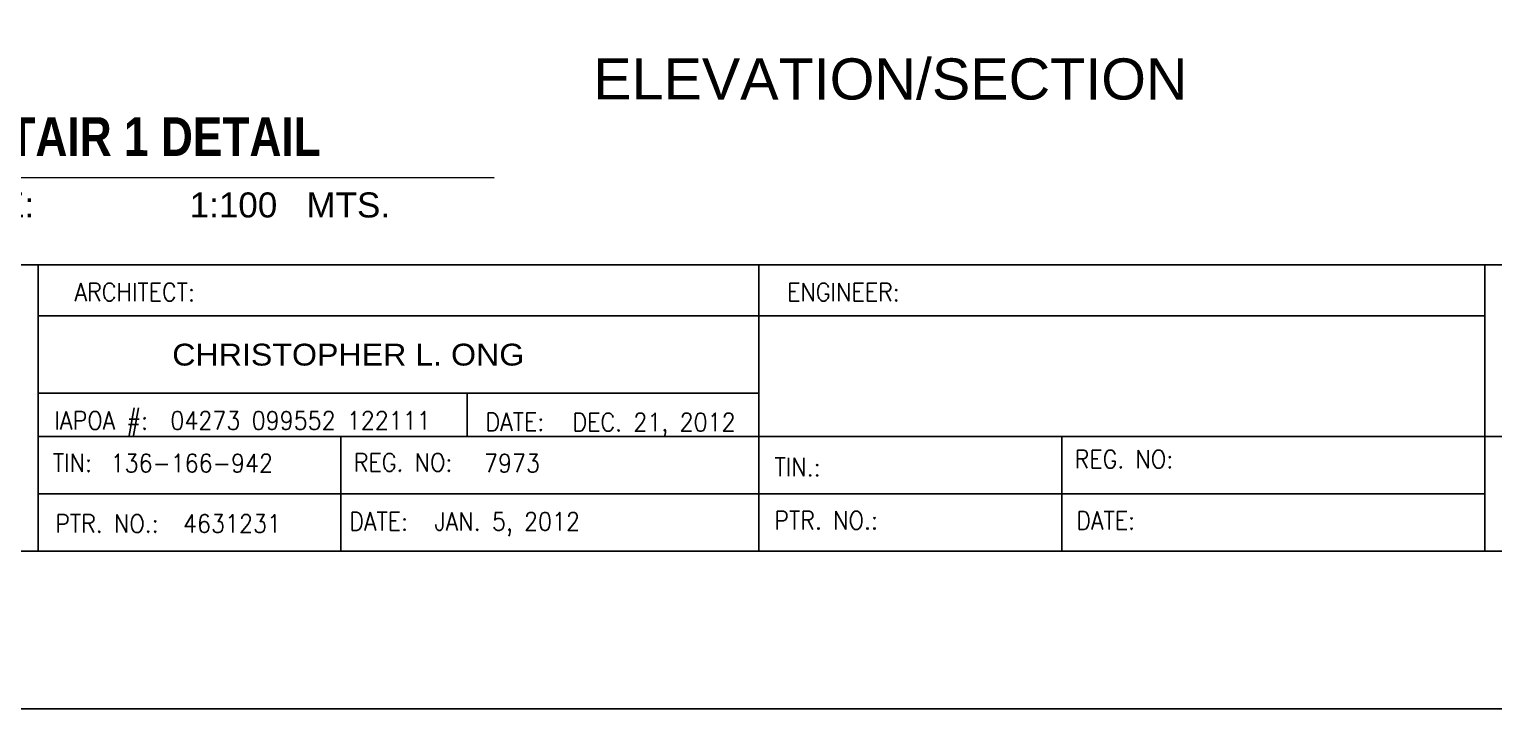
# Model space of a CAD drawing. Header units: millimetres. Extents: x 2148 to 2681, y 758 to 986.
# Drawn here: x 2497.47 to 2517.92, y 833.84 to 843.33 of the extents above; entities that cross this region are included whole.
import ezdxf
from ezdxf.enums import TextEntityAlignment as Align

# ---------------------------------------------------------------- set-up
doc = ezdxf.new("R2010")
doc.units = ezdxf.units.MM
for name, color, linetype in [('DIM', 20, 'Continuous'), ('p-boarder', 2, 'Continuous'), ('TEXT', 6, 'Continuous'), ('TITLE', 3, 'Continuous'), ('wall', 4, 'Continuous')]:
    doc.layers.add(name, color=color, linetype=linetype)
doc.styles.add('ARIAL', font='arial.ttf')
doc.styles.add('MMTX$0$ESMX$0$X-OPTA1D', font='x-opta1d')
doc.styles.add('SMOOTHER', font='simplex_.ttf')
doc.styles.add('SWISS', font='swissl.ttf')

# ---------------------------------------------------------------- blocks, each defined once
blk = doc.blocks.new('A$C1DB67A09')
at = {"layer": 'Defpoints', "ltscale": 0.5, "elevation": 0}
blk.add_lwpolyline([(7.292, -83.48), (108.892, -83.48), (108.892, -7.28), (7.292, -7.28)], close=True, dxfattribs=at)
at = {"layer": 'p-boarder', "ltscale": 0.5}
for p, q in [((26.637, -77.28, 0), (26.637, -81.28, 0)), ((36.701, -77.28, 0), (36.701, -81.28, 0)), ((36.701, -77.28, 0), (36.701, -81.28, 0)), ((46.838, -77.28, 0), (46.838, -81.28, 0)), ((26.637, -77.992, 0), (46.838, -77.992, 0)), ((26.637, -79.073, 0), (36.701, -79.073, 0)), ((26.637, -79.68, 0), (74.014, -79.68, 0)), ((40.93, -79.68, 0), (40.93, -81.28, 0)), ((26.637, -80.48, 0), (46.838, -80.48, 0))]:
    blk.add_line(p, q, dxfattribs=at)
at = {"layer": 'wall', "color": 16, "linetype": 'ByBlock', "ltscale": 1.5}
blk.add_line((9.492, -77.28, 0), (106.692, -77.28, 0), dxfattribs=at)
at = {"layer": 'wall', "ltscale": 0.5}
for p, q in [((32.625, -79.073, 0), (32.625, -79.68, 0)), ((30.863, -79.68, 0), (30.863, -81.28, 0))]:
    blk.add_line(p, q, dxfattribs=at)
at = {"layer": 'wall', "color": 16, "linetype": 'ByBlock', "ltscale": 1.5, "elevation": 0}
blk.add_lwpolyline([(9.492, -81.28), (106.692, -81.28), (106.692, -9.48), (9.492, -9.48)], close=True, dxfattribs=at)
at = {"color": 4, "style": 'MMTX$0$ESMX$0$X-OPTA1D', "width": 1.1}
blk.add_text('CHRISTOPHER L. ONG', height=0.30538, dxfattribs=at).set_placement((30.966, -78.687, 0), align=Align.CENTER)
at = {"layer": 'TITLE', "style": 'SMOOTHER', "width": 0.9}
for s, p in [('ARCHITECT:', (27.983, -77.661, 0)), ('ENGINEER:', (37.882, -77.661, 0))]:
    blk.add_text(s, height=0.2534, dxfattribs=at).set_placement(p, align=Align.MIDDLE)
for s, height, p in [('IAPOA #:', 0.2534, (26.861, -79.581, 0)), ('04273 099552 122111', 0.25344, (28.482, -79.581, 0)), ('DATE:', 0.2534, (32.882, -79.601, 0)), ('DEC. 21, 2012', 0.25344, (34.097, -79.604, 0)), ('TIN:', 0.2534, (26.841, -80.173, 0)), ('136-166-942', 0.25344, (27.646, -80.177, 0)), ('REG. NO:', 0.2534, (31.043, -80.167, 0)), ('7973', 0.2534, (32.861, -80.177, 0)), ('REG. NO:', 0.2534, (41.11, -80.121, 0)), ('TIN.:  ', 0.2534, (36.919, -80.231, 0)), ('PTR. NO.:', 0.2534, (26.873, -81.021, 0)), ('4631231', 0.2534, (28.658, -81.021, 0)), ('DATE:', 0.2534, (30.98, -80.99, 0)), ('JAN. 5, 2012', 0.25344, (32.17, -80.991, 0)), ('PTR. NO.: ', 0.2534, (36.917, -80.975, 0)), ('DATE:', 0.2534, (41.134, -80.978, 0))]:
    blk.add_text(s, height=height, dxfattribs=at).set_placement(p)

msp = doc.modelspace()

# ---------------------------------------------------------------- linework, layer by layer
msp.add_line((2494.0597659, 841.2621177, 0.0000001), (2503.9605328, 841.2536845, 0.0000001))
at = {"layer": 'Defpoints', "ltscale": 0.5, "elevation": 0}
msp.add_lwpolyline([(2478.2500187, 833.8388045), (2579.8500187, 833.8388045), (2579.8500187, 910.0388045), (2478.2500187, 910.0388045)], close=True, dxfattribs=at)

# ---------------------------------------------------------------- block references
at = {"layer": 'DIM', "color": 8}
msp.add_blockref('A$C1DB67A09', (2470.958248, 917.3189005), dxfattribs=at)

# ---------------------------------------------------------------- texts
at = {"color": 0, "insert": (2495.7969107, 841.0499758, 0.0000001), "char_height": 0.35, "width": 13.819951682, "attachment_point": 1, "style": 'ARIAL'}
msp.add_mtext('{\\fArial|b0|i0|c204|p34;SCALE:        }        {\\fArial|b0|i0|c204|p34;1:}1{\\fArial|b0|i0|c204|p34;00}   {\\fArial|b0|i0|c204|p34;MTS.}', dxfattribs=at)
at = {"layer": 'TEXT', "style": 'SWISS'}
msp.add_text('ELEVATION/SECTION', height=0.574945592, rotation=359.98971085, dxfattribs=at).set_placement((2505.3447228, 842.3482447))
at = {"layer": 'TEXT', "insert": (2499.1523892, 841.8263465, 0.0000001), "char_height": 0.54, "width": 27.596939197, "attachment_point": 5, "rotation": 359.98971085, "style": 'SWISS'}
msp.add_mtext('{\\fTechnicBold|b1|i0|c2|p2;STAIR 1 DETAIL}', dxfattribs=at)

doc.saveas('drawing.dxf')
